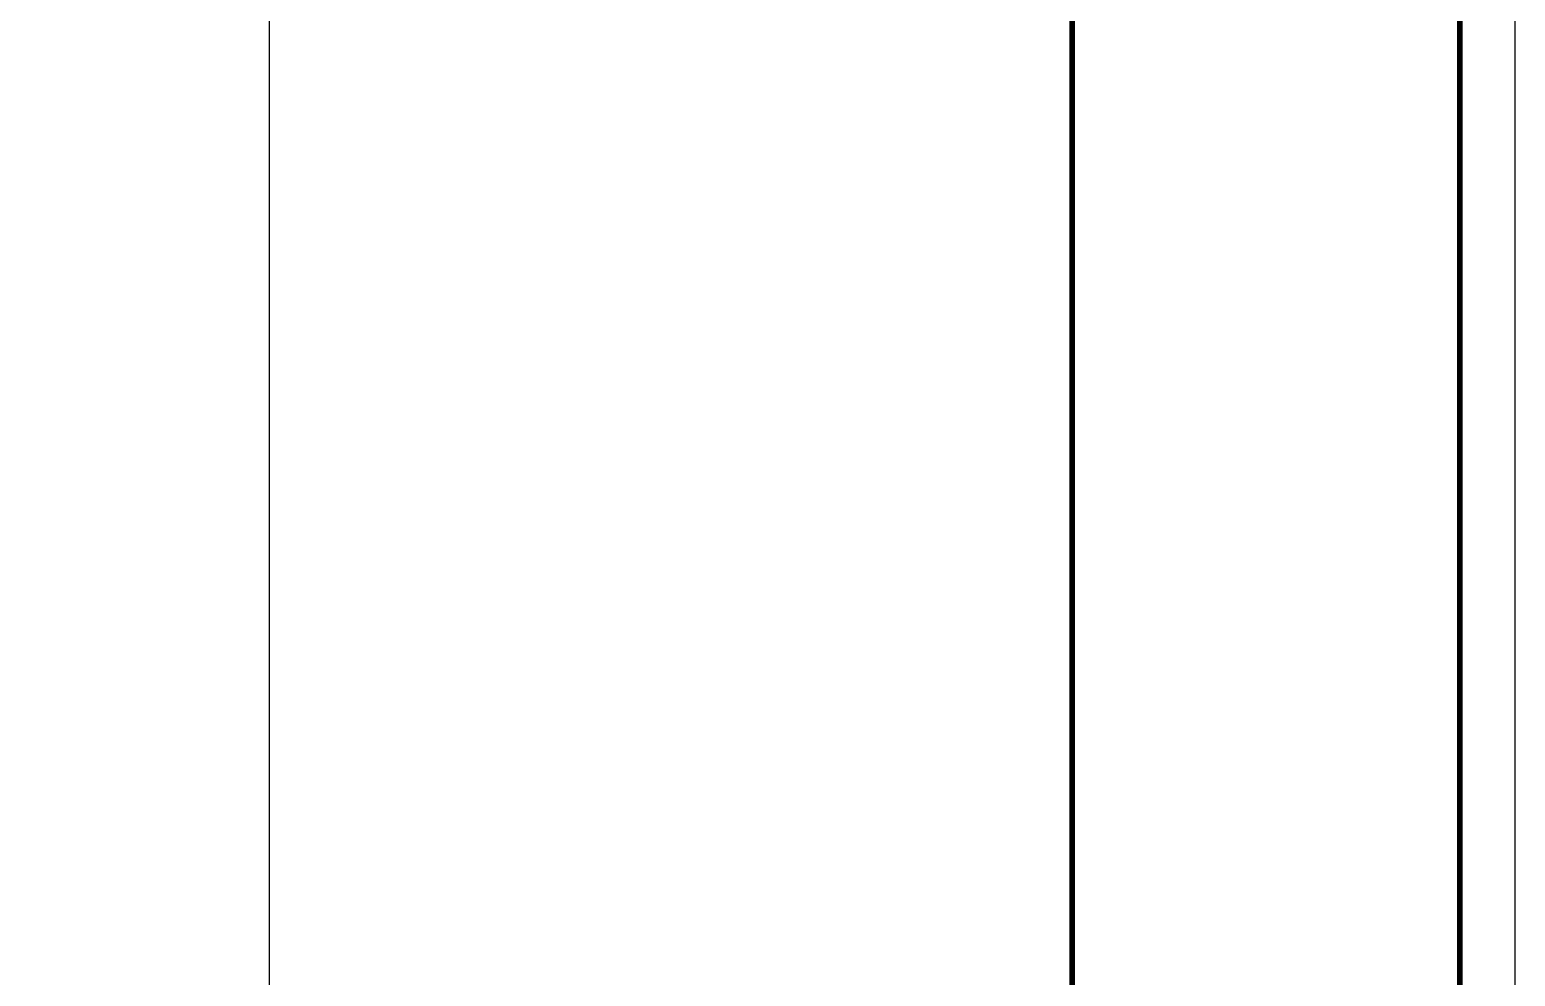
# Model space of a CAD drawing. Extents: x 0 to 2838408, y -923048 to 203859.
# Drawn here: x 2798183 to 2838408, y -497658 to -472036 of the extents above; entities that cross this region are included whole.
import ezdxf
from ezdxf.enums import TextEntityAlignment as Align

# ---------------------------------------------------------------- set-up
doc = ezdxf.new("R2010")
doc.units = 0
doc.header["$LTSCALE"] = 1000
for name, color, linetype in [('BTTK', 7, 'Continuous'), ('PUB_TITLE', 4, 'Continuous'), ('XREF', 8, 'Continuous')]:
    doc.layers.add(name, color=color, linetype=linetype)
doc.styles.add('HZ(TK)', font='geniso.shx', dxfattribs={"width": 0.9, "bigfont": 'hztxt.shx'})

# ---------------------------------------------------------------- blocks, each defined once
blk = doc.blocks.new('vhtemplate_2020年新竖式图框_A0')
at = {"layer": 'PUB_TITLE', "color": 7}
blk.add_lwpolyline([(0, 0), (1189, 0), (1189, 841), (0, 841)], close=True, dxfattribs=at)
at = {"layer": 'PUB_TITLE', "const_width": 1}
blk.add_lwpolyline([(25, 10), (1179, 10), (1179, 831), (25, 831)], close=True, dxfattribs=at)
blk.add_lwpolyline([(1109, 10), (1109, 831)], dxfattribs=at)
at = {"layer": 'BTTK', "color": 4, "style": 'HZ(TK)', "width": 0.9}
for tag, p in [('合作单位_001', (1143.83, 741.44)), ('建设单位_001', (1143.85, 207.44)), ('工程名称_001', (1143.62, 174.44)), ('子项名称_001', (1153.71, 157.94)), ('图纸名称_001', (1143.45, 138.94))]:
    blk.add_attdef(tag, p, '', height=3.5, dxfattribs=at)
for tag, p in [('注册证书号', (1156.5, 309.01)), ('注册印章号', (1156.5, 301.01)), ('设计号', (1154, 193)), ('图别', (1137.75, 34)), ('图号', (1170.25, 34)), ('版本号', (1137.75, 26)), ('日期', (1170.25, 26))]:
    blk.add_attdef(tag, text='', height=3.5, dxfattribs=at).set_placement(p, align=Align.MIDDLE)
blk = doc.blocks.new('3F1')
at = {"layer": 'Defpoints', "color": 250}
blk.add_lwpolyline([(2326685.8, -446413.1), (2468623.3, -446413.1), (2468623.3, -519529.9), (2326685.8, -519529.9)], close=True, dxfattribs=at)

msp = doc.modelspace()

# ---------------------------------------------------------------- block references
at = {"xscale": 150, "yscale": 150, "zscale": 150}
msp.add_blockref('vhtemplate_2020年新竖式图框_A0', (2660058, -576073.4), dxfattribs=at)
at = {"layer": 'XREF'}
msp.add_blockref('3F1', (336045.8, 0), dxfattribs=at)

doc.saveas('drawing.dxf')
